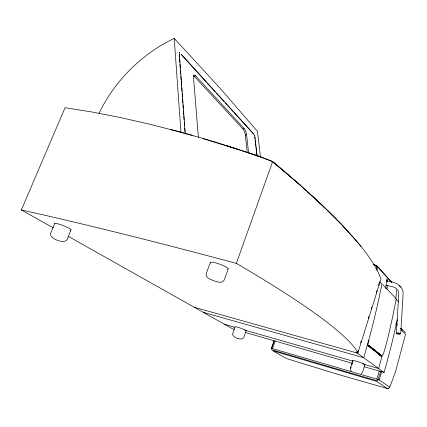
<?xml version="1.0" encoding="UTF-8"?>
<svg xmlns="http://www.w3.org/2000/svg" width="427" height="427" viewBox="0 0 427 427"><rect width="100%" height="100%" fill="white"/><g stroke="black" fill="none" stroke-linecap="round" stroke-linejoin="round"><path stroke-width="0.64" d="M400.734 333.69L403.083 294.24C403.75 285.033 393.785 281.532 386.264 280.907M396.341 333.412L398.743 294.23L398.252 290.974L397.446 289.554M395.893 298.548L396.71 288.753M385.837 288.641L386.547 280.523M387.033 289.228L387.353 285.498M376.272 268.716L376.518 266.064L374.095 265.114M376.956 270.478L377.319 266.507L376.518 266.064M396.229 299.199C392.413 317.683 388.88 336.385 383.238 354.394M179.383 53.194L179.746 52.457L179.244 53.37M400.942 329.788L405.543 334.186L395.589 371.506L389.766 387.22L389.216 387.172M362.619 363.921L378.594 368.501L382.56 354.378M203.257 312.318L363.74 357.719L369.024 339.118A605.929 401.268 -60.5 0 0 381.887 284.078L379.662 281.708M273.835 341.408L271.492 348.336L376.817 379.091L379.32 370.871M380.799 371.357L377.564 380.937L271.604 349.729L271.577 348.251L274.139 340.682M389.712 387.156L379.171 379.955L381.669 371.736M364.882 364.637L362.496 372.349L361.333 373.705M194.2 307.221L357.378 353.108L358.168 350.578M360.543 342.988L361.135 341.088M368.25 318.318L368.843 316.423M371.218 308.833L371.81 306.933M376.358 292.388L376.95 290.488M378.53 285.428L379.518 282.268M397.302 319.519A569.383 390.652 -61 0 1 384.044 372.456L355.792 351.955L357.997 352.542L380.969 279.028L380.19 276.942A862.743 111.319 29.5 0 0 361.071 246.507L357.751 242.584M350.343 368.437L352.745 360.762M350.642 368.704L351.197 366.937M351.933 364.578L352.488 362.811M272.602 348.501L275.159 340.922M246.133 330.738L243.678 337.81C241.463 340.789 232.389 337.677 232.56 333.914L235.037 326.847A5.882 0.603 19.2 0 1 241.661 328.539A5.882 0.603 19.2 0 1 245.845 330.802M357.997 352.542A923.521 81.343 22.7 0 0 236.339 263.358L272.656 161.614L260.822 156.901L237.14 149.087M228.189 268.845L224.17 280.053C222.232 284.051 217.049 281.735 213.948 280.774C210.911 279.52 205.195 278.126 206.198 273.712L210.281 262.52M70.983 229.956L66.922 239.851C63.986 244.191 49.505 238.794 50.567 233.468L54.699 223.529M53.252 227.89L21.35 209.94L65.08 107.695L91.73 111.959L119.944 117.441L149.749 124.214L181.053 132.253L171.755 129.808M274.315 163.002L273.109 162.153L291.935 178.075M274.406 163.077L299.951 184.886L321.008 204.101L336.722 219.499M170.795 129.829L170.768 129.883M361.071 246.507A862.46 111.292 29.5 0 0 299.925 184.939L299.951 184.886M191.894 135.274L181.171 132.343L192.07 135.359M171.275 129.765L171.601 129.728M192.027 135.311L202.916 138.46M214.098 141.86L203.017 138.551L237.215 149.076M214.237 141.839L237.049 149.055M226.646 145.746L260.753 156.874M270.745 160.84L270.718 160.899A5.978 1.318 27.9 0 1 272.1 161.625L272.127 161.571A5.978 1.318 27.9 0 0 270.745 160.84L260.961 157.019M389.162 388.052L387.535 388.538M179.276 54.314L179.42 56.994M254.839 136.966L255.015 138.967M378.856 354.442L379.507 354.207L378.226 353.85L378.856 354.442L378.226 354.661M193.244 75.584A5.316 1.804 70.5 0 1 194.205 76.284L195.587 75.803L244.239 128.618A4.67 1.441 72.4 0 1 245.632 131.025L246.24 132.856A4.67 1.441 72.4 0 1 246.582 134.638L248.599 153.01M194.205 76.284L242.984 129.018L244.239 128.618M247.265 152.743L245.328 135.033L246.582 134.638M379.491 355.056L381.423 355.531L380.516 355.195L368.955 345.614L374.212 349.718M181.187 54.405L206.198 81.952M253.718 134.062L233.959 112.434M380.057 355.157L379.726 355.05L380.398 355.248M385.794 285.151L393.416 286.949L396.325 288.364M382.677 284.51L395.989 298.478M368.021 340.474L369.291 340.815M386.665 388.34L337.063 374.132L287.045 358.723M224.586 324.323L234.807 327.258M244.393 330.007L353.033 361.167M234.38 329.308L232.459 328.758L68.331 236.382M245.253 332.446L352.067 363.238M364.215 366.74L384.044 372.456M376.817 379.091L379.171 379.955M248.797 152.909L260.726 156.933M373.246 264.217L376.918 265.674L391.81 282.322M286.405 358.504L272.549 350.684L376.646 381.386L387.209 388.474M367.316 345.31L381.93 356.716M378.407 353.006L379.977 354.239L367.855 345.598L369.264 346.003L381.295 355.456M368.448 345.566L374.324 350.284L368.522 345.742M351.063 370.737L351.464 371.079M292.943 178.94L300.026 184.971M307.856 192.166L324.44 207.543M395.882 324.952L396.8 325.833M395.952 323.863L396.875 324.75M400.569 328.299L402.415 330.071M395.898 323.479L397.275 324.803M400.953 328.336L405.378 332.708M327.947 210.975L340.725 223.748M399.304 285.898L400.563 287.227M98.984 113.385A128.895 101.007 -46.9 0 1 174.221 38.441L219.483 87.562L257.476 131.361L260.486 157.184M395.914 298.975L398.631 301.862M337.848 220.599L345.267 228.53M342.369 225.504L356.988 241.687M207.095 82.934L215.155 91.789M216.5 93.262L224.111 101.621M225.451 103.094L233.067 111.452M181.336 54.459L253.846 134.11M377.319 266.507L391.901 282.706M350.813 370.519L350.295 369.536M254.412 135.033L254.818 136.256M254.241 135.023L254.593 136.005M254.919 136.859L257.118 156.015M255.17 140.291L255.848 146.237M256.003 147.555L256.985 156.143M198.39 137.27L193.506 77.484A5.316 1.793 70.5 0 1 193.895 75.269L194.05 75.141A5.316 1.793 70.5 0 1 195.587 75.803M179.361 54.192L185.281 133.891M179.564 58.99L179.81 62.31M179.959 64.301L180.258 68.283M180.402 70.274L180.701 74.261M180.845 76.252L181.144 80.233M181.24 81.562L181.534 85.549M181.683 87.54L181.982 91.522M182.126 93.513L182.372 96.833M182.521 98.824L182.815 102.811M182.964 104.802L183.258 108.784M183.407 110.78L183.701 114.762M183.802 116.091L184.096 120.072M184.245 122.063L184.539 126.05M184.688 128.041L184.982 132.023M174.221 38.441L180.989 132.68M54.779 223.897A8.764 1.217 21.1 0 1 63.698 225.755A8.764 1.217 21.1 0 1 70.471 230.089M210.527 263.032A9.501 1.559 19.7 0 1 219.569 264.126A9.501 1.559 19.7 0 1 227.778 269.127M353.044 361.045A6.394 0.689 18.2 0 1 359.299 362.128A6.394 0.689 18.2 0 1 364.199 364.786M386.542 280.518A2.156 0.598 -89.8 0 1 387.3 279.039A2.156 0.598 -89.8 0 1 387.684 281.772M242.984 129.018A4.67 1.446 72.4 0 1 244.377 131.42L244.991 133.251A4.67 1.446 72.4 0 1 245.328 135.033M357.757 351.837A617.223 404.268 -60.4 0 1 357.378 353.108M272.656 161.614A862.978 111.33 29.5 0 1 299.925 184.939M21.35 209.94A890.743 67.103 17.6 0 1 236.339 263.358M368.597 346.308A4.494 1.473 -77.7 0 1 368.501 340.997M381.663 355.563A4.297 1.345 -77.6 0 1 380.772 355.814M388.218 388.517L387.647 388.559L388.218 388.517M397.137 333.823A2.204 0.486 4.5 0 0 400.707 333.791A2.204 0.486 4.5 0 0 397.772 333.033A2.204 0.486 4.5 0 0 397.137 333.823M397.409 333.77A1.772 0.395 4.5 0 0 400.28 333.743A1.772 0.395 4.5 0 0 397.921 333.135A1.772 0.395 4.5 0 0 397.409 333.77"/></g></svg>
